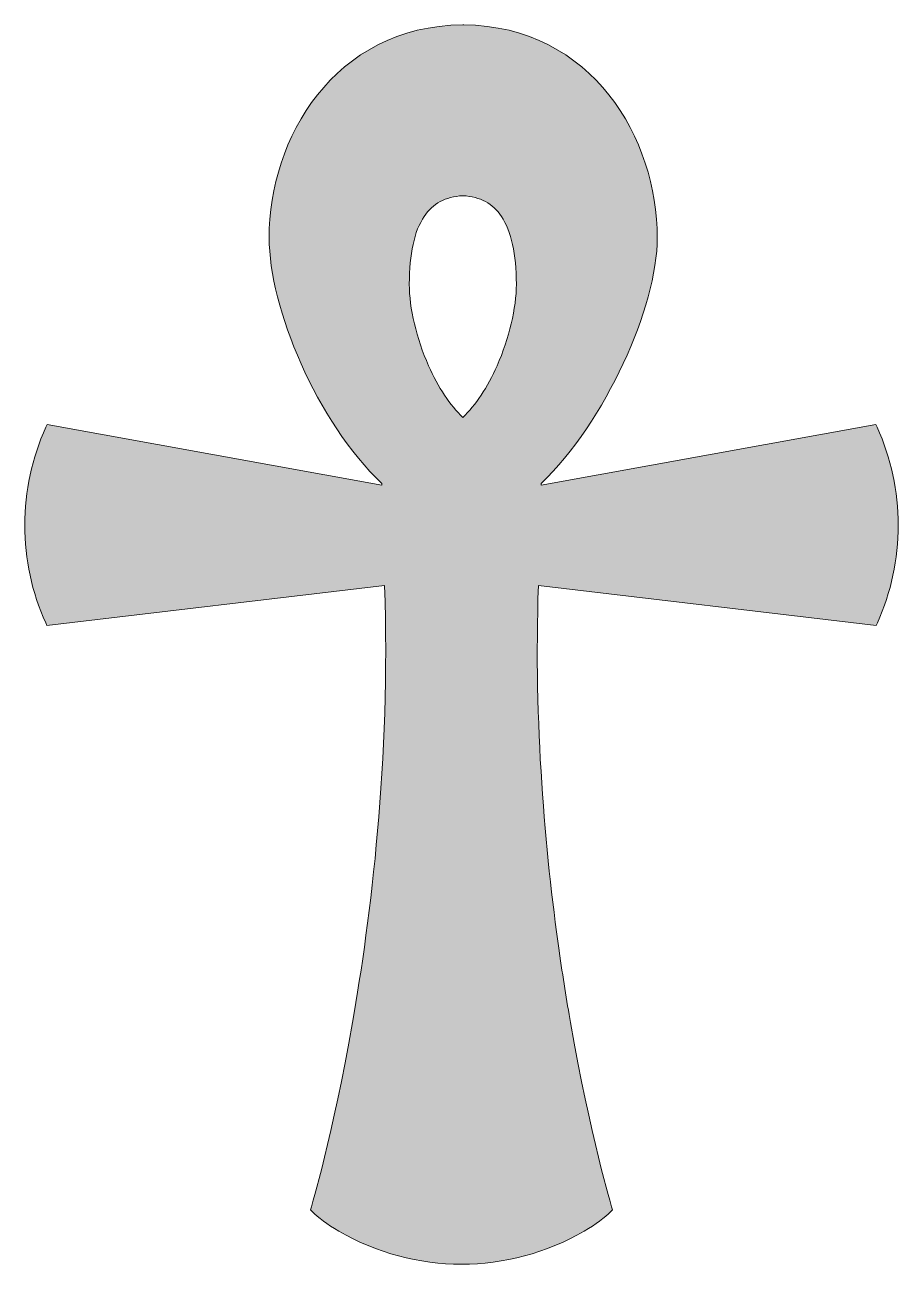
# Model space of a CAD drawing. Header units: millimetres. Extents: x 8 to 1245, y -403 to -66.
# Drawn here: x 1012.9 to 1244.6, y -395.1 to -66.2 of the extents above; entities that cross this region are included whole.
import ezdxf

# ---------------------------------------------------------------- set-up
doc = ezdxf.new("R2010")
doc.units = ezdxf.units.MM
doc.header["$MEASUREMENT"] = 0
doc.layers.add('Layer 1', color=7, linetype='Continuous')

msp = doc.modelspace()

# ---------------------------------------------------------------- hatches: boundary and pattern name
at = {"layer": 'Layer 1'}
h = msp.add_hatch(color=4, dxfattribs=at)
h.dxf.hatch_style = 2
edge = h.paths.add_edge_path()
edge.add_spline(control_points=[(1238.95, -173), (1238.95, -173), (1238.63, -172.29), (1238.63, -172.29), (1238.63, -172.29), (1149.82, -188.36), (1149.82, -188.36), (1149.82, -188.22), (1149.82, -188.09), (1149.82, -187.95), (1149.82, -187.95), (1149.82, -187.95), (1149.82, -187.95), (1166.87, -171.56), (1180.64, -141.2), (1180.64, -122.72), (1180.64, -96.6), (1163.56, -66.65), (1129.28, -66.25), (1129.28, -66.25), (1129.28, -66.25), (1129.28, -66.25), (1129.24, -66.25), (1129.2, -66.25), (1129.15, -66.25), (1129.11, -66.25), (1129.07, -66.25), (1129.02, -66.25), (1129.02, -66.25), (1129.02, -66.25), (1129.02, -66.25), (1094.74, -66.65), (1077.67, -96.6), (1077.67, -122.72), (1077.67, -141.32), (1090.31, -171.62), (1107.58, -187.95), (1107.58, -187.95), (1107.58, -187.95), (1107.58, -187.95), (1107.58, -188.09), (1107.58, -188.22), (1107.58, -188.36), (1107.58, -188.36), (1018.78, -172.29), (1018.78, -172.29), (1018.78, -172.29), (1018.46, -173), (1018.46, -173), (1014.74, -181.2), (1012.85, -189.97), (1012.85, -199.04), (1012.85, -208.06), (1014.71, -216.77), (1018.39, -224.93), (1018.39, -224.93), (1018.69, -225.6), (1018.69, -225.6), (1018.69, -225.6), (1108.3, -215.05), (1108.3, -215.05), (1109.91, -261.37), (1104.57, -303.62), (1099.79, -330.98), (1094.57, -360.87), (1088.86, -379.95), (1088.81, -380.14), (1088.81, -380.14), (1088.63, -380.71), (1088.63, -380.71), (1088.63, -380.71), (1089.05, -381.13), (1089.05, -381.13), (1090.68, -382.77), (1093.07, -384.52), (1096.17, -386.33), (1106.2, -392.18), (1117.45, -395.1), (1128.7, -395.1), (1139.95, -395.1), (1151.2, -392.18), (1161.23, -386.33), (1164.33, -384.52), (1166.73, -382.77), (1168.35, -381.13), (1168.35, -381.13), (1168.77, -380.71), (1168.77, -380.71), (1168.77, -380.71), (1168.6, -380.14), (1168.6, -380.14), (1168.54, -379.95), (1162.84, -360.87), (1157.61, -330.98), (1156.61, -325.27), (1155.59, -318.91), (1154.62, -312), (1154.62, -312), (1154.6, -311.88), (1154.6, -311.88), (1150.9, -285.7), (1147.83, -251.65), (1149.1, -215.05), (1149.1, -215.05), (1238.72, -225.6), (1238.72, -225.6), (1238.72, -225.6), (1239.02, -224.93), (1239.02, -224.93), (1242.69, -216.77), (1244.55, -208.06), (1244.55, -199.04), (1244.55, -189.97), (1242.67, -181.2), (1238.95, -173)], knot_values=[0, 0, 0, 0, 1, 1, 1, 2, 2, 2, 3, 3, 3, 4, 4, 4, 5, 5, 5, 6, 6, 6, 7, 7, 7, 8, 8, 8, 9, 9, 9, 10, 10, 10, 11, 11, 11, 12, 12, 12, 13, 13, 13, 14, 14, 14, 15, 15, 15, 16, 16, 16, 17, 17, 17, 18, 18, 18, 19, 19, 19, 20, 20, 20, 21, 21, 21, 22, 22, 22, 23, 23, 23, 24, 24, 24, 25, 25, 25, 26, 26, 26, 27, 27, 27, 28, 28, 28, 29, 29, 29, 30, 30, 30, 31, 31, 31, 32, 32, 32, 33, 33, 33, 34, 34, 34, 35, 35, 35, 36, 36, 36, 37, 37, 37, 38, 38, 38, 38], degree=3, periodic=1)
edge = h.paths.add_edge_path()
edge.add_spline(control_points=[(1138.14, -156.71), (1135.59, -162.44), (1132.4, -167.25), (1129.05, -170.42), (1125.71, -167.25), (1122.51, -162.44), (1119.97, -156.71), (1116.77, -149.49), (1114.85, -141.41), (1114.85, -135.08), (1114.85, -127.06), (1116.18, -121.01), (1118.79, -117.1), (1121.07, -113.68), (1124.43, -111.88), (1129.05, -111.59), (1133.68, -111.88), (1137.03, -113.68), (1139.31, -117.1), (1141.93, -121.01), (1143.25, -127.06), (1143.25, -135.08), (1143.25, -141.41), (1141.34, -149.49), (1138.14, -156.71)], knot_values=[0, 0, 0, 0, 1, 1, 1, 2, 2, 2, 3, 3, 3, 4, 4, 4, 5, 5, 5, 6, 6, 6, 7, 7, 7, 8, 8, 8, 8], degree=3, periodic=1)

# ---------------------------------------------------------------- linework, layer by layer
at = {"layer": 'Layer 1', "lineweight": 0}
for points, knots in [([(1238.95, -173), (1238.95, -173), (1238.63, -172.29), (1238.63, -172.29), (1238.63, -172.29), (1149.82, -188.36), (1149.82, -188.36), (1149.82, -188.22), (1149.82, -188.09), (1149.82, -187.95), (1149.82, -187.95), (1149.82, -187.95), (1149.82, -187.95), (1166.87, -171.56), (1180.64, -141.2), (1180.64, -122.72), (1180.64, -96.6), (1163.56, -66.65), (1129.28, -66.25), (1129.28, -66.25), (1129.28, -66.25), (1129.28, -66.25), (1129.24, -66.25), (1129.2, -66.25), (1129.15, -66.25), (1129.11, -66.25), (1129.07, -66.25), (1129.02, -66.25), (1129.02, -66.25), (1129.02, -66.25), (1129.02, -66.25), (1094.74, -66.65), (1077.67, -96.6), (1077.67, -122.72), (1077.67, -141.32), (1090.31, -171.62), (1107.58, -187.95), (1107.58, -187.95), (1107.58, -187.95), (1107.58, -187.95), (1107.58, -188.09), (1107.58, -188.22), (1107.58, -188.36), (1107.58, -188.36), (1018.78, -172.29), (1018.78, -172.29), (1018.78, -172.29), (1018.46, -173), (1018.46, -173), (1014.74, -181.2), (1012.85, -189.97), (1012.85, -199.04), (1012.85, -208.06), (1014.71, -216.77), (1018.39, -224.93), (1018.39, -224.93), (1018.69, -225.6), (1018.69, -225.6), (1018.69, -225.6), (1108.3, -215.05), (1108.3, -215.05), (1109.91, -261.37), (1104.57, -303.62), (1099.79, -330.98), (1094.57, -360.87), (1088.86, -379.95), (1088.81, -380.14), (1088.81, -380.14), (1088.63, -380.71), (1088.63, -380.71), (1088.63, -380.71), (1089.05, -381.13), (1089.05, -381.13), (1090.68, -382.77), (1093.07, -384.52), (1096.17, -386.33), (1106.2, -392.18), (1117.45, -395.1), (1128.7, -395.1), (1139.95, -395.1), (1151.2, -392.18), (1161.23, -386.33), (1164.33, -384.52), (1166.73, -382.77), (1168.35, -381.13), (1168.35, -381.13), (1168.77, -380.71), (1168.77, -380.71), (1168.77, -380.71), (1168.6, -380.14), (1168.6, -380.14), (1168.54, -379.95), (1162.84, -360.87), (1157.61, -330.98), (1156.61, -325.27), (1155.59, -318.91), (1154.62, -312), (1154.62, -312), (1154.6, -311.88), (1154.6, -311.88), (1150.9, -285.7), (1147.83, -251.65), (1149.1, -215.05), (1149.1, -215.05), (1238.72, -225.6), (1238.72, -225.6), (1238.72, -225.6), (1239.02, -224.93), (1239.02, -224.93), (1242.69, -216.77), (1244.55, -208.06), (1244.55, -199.04), (1244.55, -189.97), (1242.67, -181.2), (1238.95, -173)], [0, 0, 0, 0, 1, 1, 1, 2, 2, 2, 3, 3, 3, 4, 4, 4, 5, 5, 5, 6, 6, 6, 7, 7, 7, 8, 8, 8, 9, 9, 9, 10, 10, 10, 11, 11, 11, 12, 12, 12, 13, 13, 13, 14, 14, 14, 15, 15, 15, 16, 16, 16, 17, 17, 17, 18, 18, 18, 19, 19, 19, 20, 20, 20, 21, 21, 21, 22, 22, 22, 23, 23, 23, 24, 24, 24, 25, 25, 25, 26, 26, 26, 27, 27, 27, 28, 28, 28, 29, 29, 29, 30, 30, 30, 31, 31, 31, 32, 32, 32, 33, 33, 33, 34, 34, 34, 35, 35, 35, 36, 36, 36, 37, 37, 37, 38, 38, 38, 38]), ([(1138.14, -156.71), (1135.59, -162.44), (1132.4, -167.25), (1129.05, -170.42), (1125.71, -167.25), (1122.51, -162.44), (1119.97, -156.71), (1116.77, -149.49), (1114.85, -141.41), (1114.85, -135.08), (1114.85, -127.06), (1116.18, -121.01), (1118.79, -117.1), (1121.07, -113.68), (1124.43, -111.88), (1129.05, -111.59), (1133.68, -111.88), (1137.03, -113.68), (1139.31, -117.1), (1141.93, -121.01), (1143.25, -127.06), (1143.25, -135.08), (1143.25, -141.41), (1141.34, -149.49), (1138.14, -156.71)], [0, 0, 0, 0, 1, 1, 1, 2, 2, 2, 3, 3, 3, 4, 4, 4, 5, 5, 5, 6, 6, 6, 7, 7, 7, 8, 8, 8, 8])]:
    msp.add_open_spline(points, degree=3, knots=knots, dxfattribs=at)

doc.saveas('drawing.dxf')
